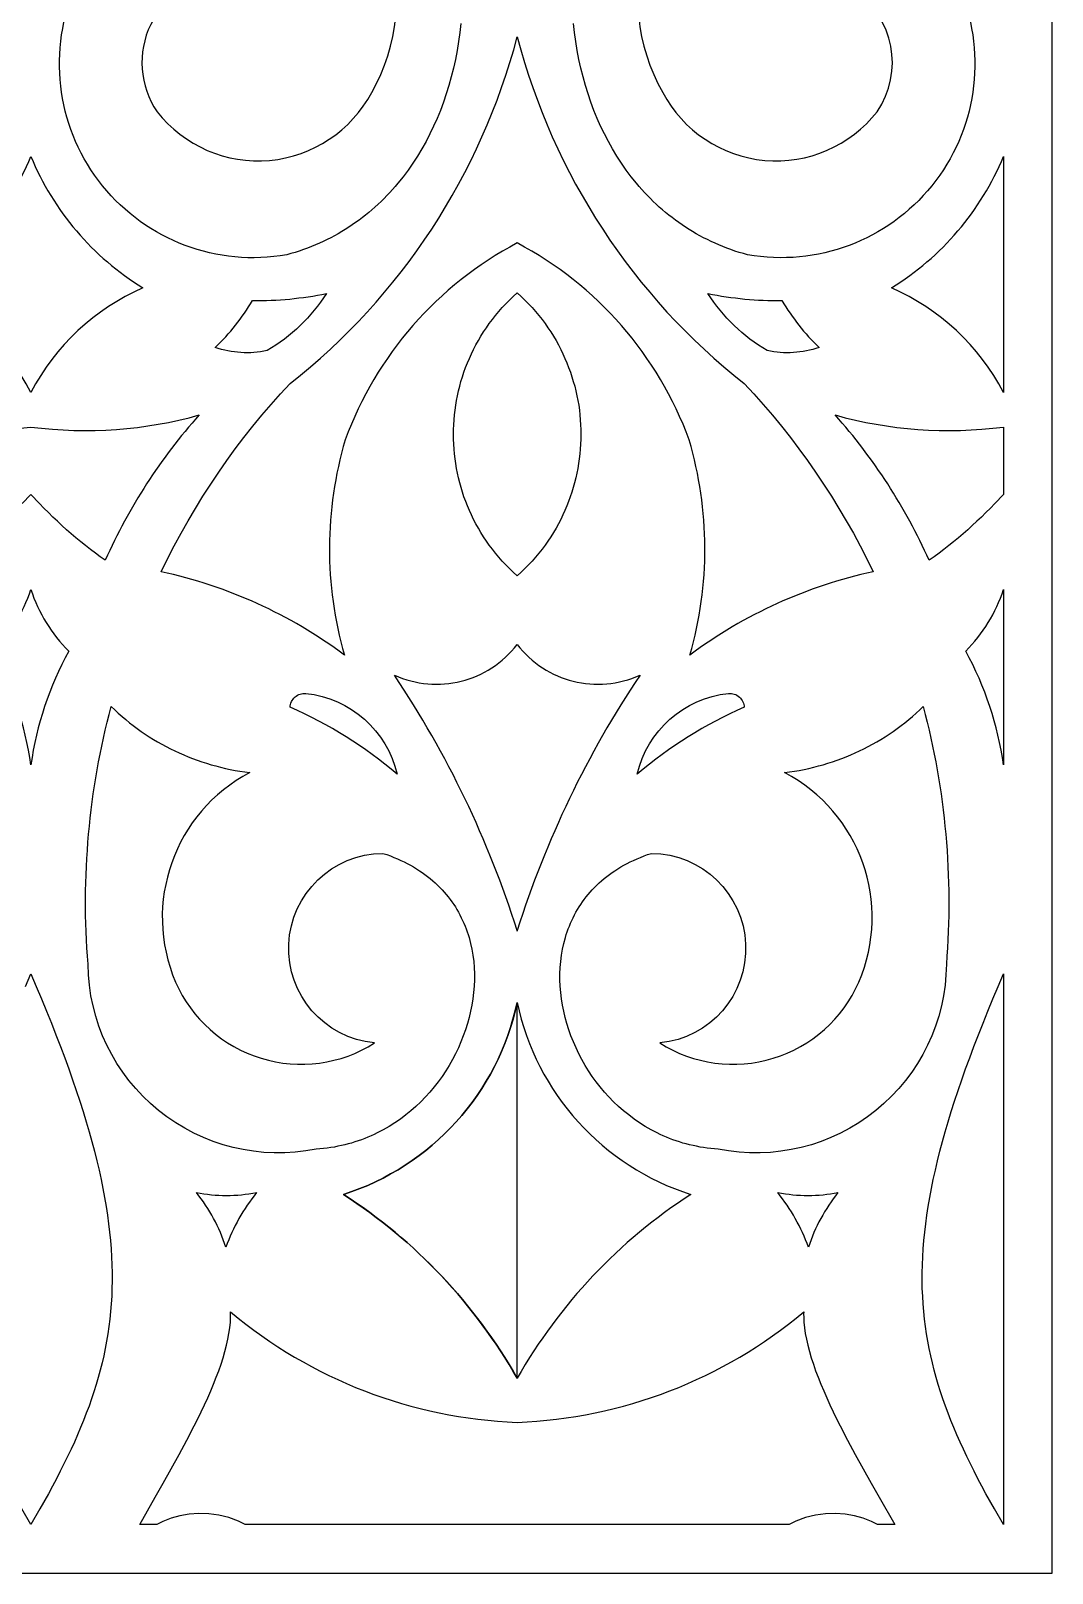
# Model space of a CAD drawing. Extents: x 1336 to 2036, y -730 to 370.
# Drawn here: x 1685.7 to 1790.7, y -409.7 to -251.2 of the extents above; entities that cross this region are included whole.
import ezdxf

# ---------------------------------------------------------------- set-up
doc = ezdxf.new("R2010")
doc.units = 0
doc.layers.add('LAYER_1', color=18, linetype='CONTINUOUS')
doc.layers.add('LAYER_2', color=4, linetype='CONTINUOUS')

msp = doc.modelspace()

# ---------------------------------------------------------------- linework, layer by layer
at = {"layer": 'LAYER_1'}
for points in [[(1713.57, -249.39, 1), (1698.71, -259.5, 0.543793), (1720.77, -257.51, 0.446667), (1711.58, -229.94)], [(1759.88, -229.94, 0.446667), (1750.69, -257.51, 0.543793), (1772.74, -259.5, 1), (1757.89, -249.39)], [(1729.93, -250.43), (1729.83, -251.37), (1729.7, -252.3), (1729.55, -253.22), (1729.37, -254.14), (1729.18, -255.04), (1728.95, -255.93), (1728.71, -256.81), (1728.44, -257.67), (1728.15, -258.52), (1727.84, -259.36), (1727.5, -260.19), (1727.14, -261), (1726.76, -261.79), (1726.36, -262.57), (1725.93, -263.33), (1725.48, -264.07), (1725.01, -264.8), (1724.52, -265.5), (1724.01, -266.19), (1723.47, -266.86), (1723.2, -267.18), (1722.91, -267.5), (1722.63, -267.81), (1722.33, -268.12), (1722.04, -268.43), (1721.73, -268.72), (1721.43, -269.02), (1721.11, -269.3), (1720.79, -269.58), (1720.47, -269.86), (1720.14, -270.12), (1719.81, -270.39), (1719.47, -270.64), (1719.12, -270.89), (1718.77, -271.13), (1718.42, -271.37), (1718.06, -271.6), (1717.69, -271.82), (1717.32, -272.04), (1716.94, -272.25), (1716.56, -272.45), (1716.18, -272.65), (1715.78, -272.84), (1715.39, -273.02), (1714.99, -273.19), (1714.58, -273.36), (1714.17, -273.52), (1713.75, -273.67), (1713.33, -273.82), (1712.9, -273.96), (1712.47, -274.08), (1712.04, -274.21, -0.589246), (1690.13, -247.1)], [(1781.32, -247.1, -0.589246), (1759.42, -274.21), (1758.98, -274.08), (1758.55, -273.96), (1758.12, -273.82), (1757.7, -273.67), (1757.29, -273.52), (1756.87, -273.36), (1756.47, -273.19), (1756.07, -273.02), (1755.67, -272.84), (1755.28, -272.65), (1754.89, -272.45), (1754.51, -272.25), (1754.14, -272.04), (1753.76, -271.82), (1753.4, -271.6), (1753.04, -271.37), (1752.68, -271.13), (1752.33, -270.89), (1751.99, -270.64), (1751.65, -270.39), (1751.31, -270.12), (1750.98, -269.86), (1750.66, -269.58), (1750.34, -269.3), (1750.03, -269.02), (1749.72, -268.72), (1749.42, -268.43), (1749.12, -268.12), (1748.83, -267.81), (1748.54, -267.5), (1748.26, -267.18), (1747.98, -266.86), (1747.45, -266.19), (1746.93, -265.5), (1746.44, -264.8), (1745.97, -264.07), (1745.52, -263.33), (1745.1, -262.57), (1744.69, -261.79), (1744.31, -261), (1743.95, -260.19), (1743.62, -259.36), (1743.3, -258.52), (1743.01, -257.67), (1742.75, -256.81), (1742.5, -255.93), (1742.28, -255.04), (1742.08, -254.14), (1741.91, -253.22), (1741.75, -252.3), (1741.63, -251.37), (1741.52, -250.43)], [(1684.62, -292.04), (1685.73, -291.91), (1686.84, -292.04), (1687.95, -292.14), (1689.05, -292.21), (1690.16, -292.25), (1691.26, -292.27), (1692.35, -292.26), (1693.44, -292.22), (1694.53, -292.16), (1695.61, -292.07), (1696.69, -291.95), (1697.76, -291.8), (1698.83, -291.63), (1699.89, -291.43), (1700.95, -291.21), (1702, -290.95), (1703.04, -290.67, 0.077352), (1693.38, -305.6), (1692.87, -305.24), (1692.36, -304.87), (1691.85, -304.49), (1691.35, -304.1), (1690.86, -303.7), (1690.37, -303.3), (1689.89, -302.88), (1689.41, -302.46), (1688.93, -302.04), (1688.46, -301.6), (1688, -301.16), (1687.54, -300.7), (1687.08, -300.25), (1686.63, -299.78), (1685.73, -298.83), (1684.83, -299.78)]]:
    msp.add_lwpolyline(points, format="xyb", dxfattribs=at)
for points in [[(1735.73, -251.81), (1736.09, -253.13), (1736.48, -254.44), (1736.89, -255.74), (1737.33, -257.03), (1737.8, -258.31), (1738.29, -259.58), (1738.8, -260.84), (1739.34, -262.09), (1739.91, -263.32), (1740.5, -264.54), (1741.11, -265.75), (1741.74, -266.94), (1742.4, -268.12), (1743.09, -269.29), (1743.79, -270.44), (1744.52, -271.58), (1745.27, -272.7), (1746.04, -273.8), (1746.84, -274.89), (1747.65, -275.97), (1748.49, -277.02), (1749.35, -278.06), (1750.23, -279.08), (1751.13, -280.09), (1752.05, -281.07), (1753, -282.04), (1753.96, -282.99), (1754.94, -283.92), (1755.94, -284.83), (1756.96, -285.71), (1758, -286.58), (1759.06, -287.43), (1760.05, -288.5), (1761.02, -289.59), (1761.97, -290.7), (1762.9, -291.83), (1763.81, -292.98), (1764.7, -294.15), (1765.57, -295.34), (1766.41, -296.54), (1767.23, -297.77), (1768.03, -299.01), (1768.81, -300.27), (1769.56, -301.54), (1770.29, -302.83), (1770.99, -304.13), (1771.68, -305.45), (1772.33, -306.78), (1771.69, -306.93), (1771.06, -307.08), (1770.42, -307.24), (1769.79, -307.4), (1769.17, -307.58), (1768.54, -307.76), (1767.92, -307.95), (1767.3, -308.15), (1766.68, -308.36), (1766.07, -308.58), (1765.46, -308.8), (1764.85, -309.04), (1764.25, -309.28), (1763.65, -309.53), (1763.05, -309.78), (1762.46, -310.05), (1761.87, -310.32), (1761.28, -310.6), (1760.7, -310.89), (1760.12, -311.19), (1759.54, -311.49), (1758.97, -311.8), (1758.4, -312.12), (1757.84, -312.45), (1757.28, -312.79), (1756.73, -313.13), (1756.18, -313.48), (1755.63, -313.84), (1755.09, -314.2), (1754.55, -314.58), (1754.02, -314.96), (1753.49, -315.35, 0.142169), (1753.41, -293.23), (1753.11, -292.42), (1752.78, -291.62), (1752.43, -290.83), (1752.07, -290.04), (1751.69, -289.27), (1751.3, -288.51), (1750.88, -287.75), (1750.45, -287.01), (1750.01, -286.28), (1749.54, -285.56), (1749.07, -284.85), (1748.57, -284.15), (1748.06, -283.47), (1747.54, -282.79), (1747, -282.13), (1746.44, -281.48), (1745.88, -280.84), (1745.29, -280.22), (1744.69, -279.61), (1744.08, -279.01), (1743.46, -278.43), (1742.82, -277.86), (1742.16, -277.3), (1741.5, -276.76), (1740.82, -276.24), (1740.13, -275.73), (1739.43, -275.23), (1738.71, -274.75), (1737.98, -274.29), (1737.24, -273.84), (1736.49, -273.41), (1735.73, -272.99), (1734.96, -273.41), (1734.21, -273.84), (1733.47, -274.29), (1732.75, -274.75), (1732.03, -275.23), (1731.33, -275.73), (1730.64, -276.24), (1729.96, -276.76), (1729.29, -277.3), (1728.64, -277.86), (1728, -278.43), (1727.37, -279.01), (1726.76, -279.61), (1726.16, -280.22), (1725.58, -280.84), (1725.01, -281.48), (1724.46, -282.13), (1723.92, -282.79), (1723.39, -283.47), (1722.88, -284.15), (1722.39, -284.85), (1721.91, -285.56), (1721.45, -286.28), (1721, -287.01), (1720.57, -287.75), (1720.16, -288.51), (1719.76, -289.27), (1719.38, -290.04), (1719.02, -290.83), (1718.68, -291.62), (1718.35, -292.42), (1718.04, -293.23, 0.142169), (1717.96, -315.35), (1717.44, -314.96), (1716.9, -314.58), (1716.37, -314.2), (1715.82, -313.84), (1715.28, -313.48), (1714.73, -313.13), (1714.17, -312.79), (1713.62, -312.45), (1713.05, -312.12), (1712.48, -311.8), (1711.91, -311.49), (1711.34, -311.19), (1710.76, -310.89), (1710.18, -310.6), (1709.59, -310.32), (1709, -310.05), (1708.41, -309.78), (1707.81, -309.53), (1707.21, -309.28), (1706.6, -309.04), (1706, -308.8), (1705.39, -308.58), (1704.77, -308.36), (1704.16, -308.15), (1703.54, -307.95), (1702.91, -307.76), (1702.29, -307.58), (1701.66, -307.4), (1701.03, -307.24), (1700.4, -307.08), (1699.76, -306.93), (1699.12, -306.78), (1699.78, -305.45), (1700.46, -304.13), (1701.17, -302.83), (1701.89, -301.54), (1702.65, -300.27), (1703.42, -299.01), (1704.22, -297.77), (1705.04, -296.54), (1705.89, -295.34), (1706.75, -294.15), (1707.64, -292.98), (1708.55, -291.83), (1709.48, -290.7), (1710.43, -289.59), (1711.4, -288.5), (1712.39, -287.43), (1713.45, -286.58), (1714.49, -285.71), (1715.51, -284.83), (1716.52, -283.92), (1717.5, -282.99), (1718.46, -282.04), (1719.4, -281.07), (1720.32, -280.09), (1721.22, -279.08), (1722.1, -278.06), (1722.96, -277.02), (1723.8, -275.97), (1724.62, -274.89), (1725.41, -273.8), (1726.18, -272.7), (1726.94, -271.58), (1727.66, -270.44), (1728.37, -269.29), (1729.05, -268.12), (1729.71, -266.94), (1730.35, -265.75), (1730.96, -264.54), (1731.55, -263.32), (1732.11, -262.09), (1732.65, -260.84), (1733.17, -259.58), (1733.66, -258.31), (1734.12, -257.03), (1734.56, -255.74), (1734.98, -254.44), (1735.37, -253.13)], [(1685.73, -264.09, 0.158177), (1697.25, -277.61, 0.171379), (1685.73, -288.36, 0.171379), (1674.2, -277.61, 0.158177)], [(1785.73, -264.09), (1785.73, -288.36), (1785.73, -288.36, 0.171379), (1774.2, -277.61, 0.158177), (1785.73, -264.09)], [(1716.13, -278.18, -0.116833), (1710.01, -284.06, -0.134483), (1704.68, -283.74, 0.069872), (1708.51, -278.9, 0.055548)], [(1755.33, -278.18, 0.055548), (1762.95, -278.9, 0.069872), (1766.77, -283.74, -0.134483), (1761.44, -284.06, -0.116833)], [(1768.41, -290.67), (1769.46, -290.95), (1770.51, -291.21), (1771.57, -291.43), (1772.63, -291.63), (1773.7, -291.8), (1774.77, -291.95), (1775.85, -292.07), (1776.93, -292.16), (1778.01, -292.22), (1779.11, -292.26), (1780.2, -292.27), (1781.3, -292.25), (1782.4, -292.21), (1783.51, -292.14), (1784.62, -292.04), (1785.73, -291.91), (1785.73, -291.91), (1785.73, -298.83), (1785.73, -298.83), (1784.83, -299.78), (1784.38, -300.25), (1783.92, -300.7), (1783.46, -301.16), (1782.99, -301.6), (1782.52, -302.04), (1782.05, -302.46), (1781.57, -302.88), (1781.09, -303.3), (1780.6, -303.7), (1780.1, -304.1), (1779.6, -304.49), (1779.1, -304.87), (1778.59, -305.24), (1778.07, -305.6, 0.077352)], [(1685.73, -308.62, 0.115059), (1689.62, -314.95, 0.090557), (1685.73, -326.64, 0.090557), (1681.84, -314.95, 0.115059)], [(1785.73, -308.62), (1785.73, -326.64), (1785.73, -326.64, 0.090557), (1781.84, -314.95, 0.115059), (1785.73, -308.62)], [(1712.39, -320.72, -0.430928), (1714, -319.29, -0.32078), (1723.38, -327.6, 0.074719)], [(1757.46, -319.29, -0.430928), (1759.06, -320.72, 0.074719), (1748.07, -327.6, -0.32078)], [(1693.99, -320.65), (1694.35, -320.99), (1694.72, -321.33), (1695.1, -321.66), (1695.48, -321.98), (1695.87, -322.3), (1696.26, -322.6), (1696.67, -322.9), (1697.07, -323.19), (1697.49, -323.47), (1697.9, -323.74), (1698.33, -324.01), (1698.76, -324.26), (1699.19, -324.51), (1699.63, -324.75), (1700.08, -324.98), (1700.52, -325.2), (1700.98, -325.41), (1701.44, -325.61), (1701.9, -325.8), (1702.36, -325.98), (1702.83, -326.16), (1703.31, -326.32), (1703.79, -326.47), (1704.27, -326.62), (1704.75, -326.75), (1705.24, -326.88), (1705.74, -327), (1706.23, -327.1), (1706.73, -327.2), (1707.23, -327.28), (1707.73, -327.36), (1708.24, -327.42, 0.391177), (1700.61, -348.97, 0.459364), (1721.07, -355.22, -0.949704), (1721.93, -335.73), (1722.31, -335.86), (1722.69, -336), (1723.05, -336.14), (1723.41, -336.29), (1723.76, -336.45), (1724.1, -336.61), (1724.43, -336.78), (1724.75, -336.95), (1725.07, -337.13), (1725.38, -337.32), (1725.68, -337.51), (1725.97, -337.71), (1726.25, -337.91), (1726.52, -338.12), (1726.79, -338.33), (1727.05, -338.55), (1727.3, -338.77), (1727.54, -339), (1727.77, -339.23), (1728, -339.47), (1728.22, -339.71), (1728.43, -339.96), (1728.63, -340.21), (1728.83, -340.46), (1729.02, -340.72), (1729.2, -340.98), (1729.37, -341.24), (1729.53, -341.51), (1729.69, -341.79), (1729.84, -342.06), (1729.98, -342.34), (1730.12, -342.62), (1730.25, -342.91), (1730.37, -343.2), (1730.48, -343.49), (1730.59, -343.78), (1730.68, -344.08), (1730.78, -344.38), (1730.94, -344.98), (1731.07, -345.59), (1731.18, -346.21), (1731.26, -346.84), (1731.31, -347.47), (1731.33, -348.11), (1731.33, -348.74), (1731.31, -349.39), (1731.25, -350.03), (1731.18, -350.67), (1731.07, -351.32), (1730.94, -351.96), (1730.79, -352.6), (1730.62, -353.23), (1730.42, -353.87), (1730.19, -354.49), (1729.95, -355.11), (1729.68, -355.73), (1729.39, -356.33), (1729.07, -356.93), (1728.74, -357.52), (1728.38, -358.09), (1728, -358.66), (1727.61, -359.21), (1727.19, -359.74), (1726.75, -360.27), (1726.29, -360.77), (1725.82, -361.26), (1725.32, -361.74), (1724.8, -362.19), (1724.27, -362.62), (1723.72, -363.04), (1723.15, -363.43), (1722.56, -363.8), (1721.96, -364.15), (1721.34, -364.47), (1721.02, -364.62), (1720.7, -364.77), (1720.38, -364.91), (1720.05, -365.04), (1719.72, -365.16), (1719.38, -365.28), (1719.04, -365.39), (1718.7, -365.5), (1718.35, -365.59), (1718, -365.68), (1717.65, -365.77), (1717.29, -365.84), (1716.93, -365.91), (1716.56, -365.97), (1716.19, -366.02), (1715.82, -366.06), (1715.44, -366.09), (1715.07, -366.12, -0.471862), (1691.61, -347.12), (1691.55, -346.28), (1691.49, -345.44), (1691.45, -344.61), (1691.41, -343.77), (1691.38, -342.93), (1691.36, -342.1), (1691.35, -341.26), (1691.35, -340.43), (1691.36, -339.59), (1691.38, -338.75), (1691.41, -337.92), (1691.44, -337.09), (1691.48, -336.25), (1691.54, -335.42), (1691.6, -334.59), (1691.67, -333.76), (1691.75, -332.93), (1691.84, -332.1), (1691.93, -331.27), (1692.04, -330.45), (1692.15, -329.62), (1692.28, -328.8), (1692.41, -327.97), (1692.55, -327.15), (1692.7, -326.33), (1692.86, -325.52), (1693.02, -324.7), (1693.2, -323.88), (1693.38, -323.07), (1693.57, -322.26), (1693.78, -321.45)], [(1777.47, -320.65), (1777.68, -321.45), (1777.88, -322.26), (1778.07, -323.07), (1778.26, -323.88), (1778.43, -324.7), (1778.6, -325.52), (1778.76, -326.33), (1778.91, -327.15), (1779.05, -327.97), (1779.18, -328.8), (1779.3, -329.62), (1779.42, -330.45), (1779.52, -331.27), (1779.62, -332.1), (1779.71, -332.93), (1779.79, -333.76), (1779.86, -334.59), (1779.92, -335.42), (1779.97, -336.25), (1780.01, -337.09), (1780.05, -337.92), (1780.08, -338.75), (1780.09, -339.59), (1780.1, -340.43), (1780.1, -341.26), (1780.09, -342.1), (1780.07, -342.93), (1780.05, -343.77), (1780.01, -344.61), (1779.96, -345.44), (1779.91, -346.28), (1779.85, -347.12, -0.471862), (1756.39, -366.12), (1756.01, -366.09), (1755.63, -366.06), (1755.26, -366.02), (1754.89, -365.97), (1754.53, -365.91), (1754.17, -365.84), (1753.81, -365.77), (1753.45, -365.68), (1753.1, -365.59), (1752.75, -365.5), (1752.41, -365.39), (1752.07, -365.28), (1751.74, -365.16), (1751.4, -365.04), (1751.08, -364.91), (1750.75, -364.77), (1750.43, -364.62), (1750.12, -364.47), (1749.5, -364.15), (1748.89, -363.8), (1748.31, -363.43), (1747.74, -363.04), (1747.19, -362.62), (1746.65, -362.19), (1746.14, -361.74), (1745.64, -361.26), (1745.16, -360.77), (1744.71, -360.27), (1744.27, -359.74), (1743.85, -359.21), (1743.45, -358.66), (1743.07, -358.09), (1742.72, -357.52), (1742.38, -356.93), (1742.07, -356.33), (1741.78, -355.73), (1741.51, -355.11), (1741.26, -354.49), (1741.04, -353.87), (1740.84, -353.23), (1740.66, -352.6), (1740.51, -351.96), (1740.38, -351.32), (1740.28, -350.67), (1740.2, -350.03), (1740.15, -349.39), (1740.12, -348.74), (1740.12, -348.11), (1740.15, -347.47), (1740.2, -346.84), (1740.28, -346.21), (1740.38, -345.59), (1740.52, -344.98), (1740.68, -344.38), (1740.77, -344.08), (1740.87, -343.78), (1740.98, -343.49), (1741.09, -343.2), (1741.21, -342.91), (1741.34, -342.62), (1741.47, -342.34), (1741.61, -342.06), (1741.76, -341.79), (1741.92, -341.51), (1742.09, -341.24), (1742.26, -340.98), (1742.44, -340.72), (1742.63, -340.46), (1742.82, -340.21), (1743.02, -339.96), (1743.24, -339.71), (1743.45, -339.47), (1743.68, -339.23), (1743.91, -339), (1744.16, -338.77), (1744.41, -338.55), (1744.67, -338.33), (1744.93, -338.12), (1745.21, -337.91), (1745.49, -337.71), (1745.78, -337.51), (1746.08, -337.32), (1746.39, -337.13), (1746.7, -336.95), (1747.02, -336.78), (1747.36, -336.61), (1747.7, -336.45), (1748.05, -336.29), (1748.4, -336.14), (1748.77, -336), (1749.14, -335.86), (1749.53, -335.73, -0.949704), (1750.39, -355.22, 0.459364), (1770.85, -348.97, 0.391177), (1763.22, -327.42), (1763.72, -327.36), (1764.23, -327.28), (1764.73, -327.2), (1765.23, -327.1), (1765.72, -327), (1766.21, -326.88), (1766.7, -326.75), (1767.19, -326.62), (1767.67, -326.47), (1768.15, -326.32), (1768.62, -326.16), (1769.09, -325.98), (1769.56, -325.8), (1770.02, -325.61), (1770.48, -325.41), (1770.93, -325.2), (1771.38, -324.98), (1771.82, -324.75), (1772.26, -324.51), (1772.7, -324.26), (1773.13, -324.01), (1773.55, -323.74), (1773.97, -323.47), (1774.38, -323.19), (1774.79, -322.9), (1775.19, -322.6), (1775.59, -322.3), (1775.98, -321.98), (1776.36, -321.66), (1776.74, -321.33), (1777.11, -320.99)], [(1708.92, -370.6, 0.080037), (1705.78, -376.19, 0.088836), (1702.75, -370.6, 0.092698)], [(1768.71, -370.6, 0.088836), (1765.67, -376.19, 0.080037), (1762.53, -370.6, 0.092698)]]:
    msp.add_lwpolyline(points, format="xyb", close=True, dxfattribs=at)
for points in [[(1735.73, -278.13), (1736.13, -278.49), (1736.52, -278.87), (1736.9, -279.25), (1737.26, -279.64), (1737.61, -280.04), (1737.95, -280.45), (1738.28, -280.86), (1738.59, -281.28), (1738.89, -281.71), (1739.18, -282.14), (1739.46, -282.58), (1739.72, -283.02), (1739.97, -283.47), (1740.21, -283.93), (1740.43, -284.38), (1740.64, -284.85), (1740.84, -285.32), (1741.02, -285.79), (1741.2, -286.26), (1741.36, -286.74), (1741.5, -287.23), (1741.64, -287.71), (1741.76, -288.2), (1741.87, -288.69), (1741.96, -289.18), (1742.05, -289.68), (1742.12, -290.17), (1742.17, -290.67), (1742.22, -291.17), (1742.25, -291.67), (1742.27, -292.17), (1742.27, -292.67), (1742.27, -293.17), (1742.25, -293.67), (1742.22, -294.17), (1742.17, -294.67), (1742.11, -295.17), (1742.04, -295.66), (1741.96, -296.16), (1741.86, -296.65), (1741.76, -297.14), (1741.63, -297.63), (1741.5, -298.11), (1741.35, -298.6), (1741.19, -299.08), (1741.02, -299.55), (1740.83, -300.02), (1740.64, -300.49), (1740.43, -300.95), (1740.2, -301.41), (1739.97, -301.87), (1739.72, -302.32), (1739.45, -302.76), (1739.18, -303.2), (1738.89, -303.63), (1738.59, -304.06), (1738.28, -304.47), (1737.95, -304.89), (1737.61, -305.29), (1737.26, -305.69), (1736.9, -306.08), (1736.52, -306.46), (1736.13, -306.84), (1735.73, -307.21), (1735.33, -306.84), (1734.94, -306.46), (1734.56, -306.08), (1734.19, -305.69), (1733.84, -305.29), (1733.5, -304.89), (1733.18, -304.47), (1732.86, -304.06), (1732.56, -303.63), (1732.28, -303.2), (1732, -302.76), (1731.74, -302.32), (1731.49, -301.87), (1731.25, -301.41), (1731.03, -300.95), (1730.82, -300.49), (1730.62, -300.02), (1730.44, -299.55), (1730.26, -299.08), (1730.1, -298.6), (1729.96, -298.11), (1729.82, -297.63), (1729.7, -297.14), (1729.59, -296.65), (1729.49, -296.16), (1729.41, -295.66), (1729.34, -295.17), (1729.28, -294.67), (1729.24, -294.17), (1729.21, -293.67), (1729.19, -293.17), (1729.18, -292.67), (1729.19, -292.17), (1729.21, -291.67), (1729.24, -291.17), (1729.28, -290.67), (1729.34, -290.17), (1729.41, -289.68), (1729.49, -289.18), (1729.59, -288.69), (1729.7, -288.2), (1729.82, -287.71), (1729.95, -287.23), (1730.1, -286.74), (1730.26, -286.26), (1730.43, -285.79), (1730.62, -285.32), (1730.82, -284.85), (1731.03, -284.38), (1731.25, -283.93), (1731.49, -283.47), (1731.74, -283.02), (1732, -282.58), (1732.27, -282.14), (1732.56, -281.71), (1732.86, -281.28), (1733.18, -280.86), (1733.5, -280.45), (1733.84, -280.04), (1734.19, -279.64), (1734.56, -279.25), (1734.93, -278.87), (1735.32, -278.49)], [(1735.73, -314.25), (1736.01, -314.61), (1736.31, -314.95), (1736.62, -315.27), (1736.94, -315.58), (1737.27, -315.87), (1737.61, -316.15), (1737.96, -316.41), (1738.33, -316.66), (1738.7, -316.89), (1739.08, -317.1), (1739.46, -317.3), (1739.86, -317.48), (1740.26, -317.64), (1740.66, -317.79), (1741.07, -317.92), (1741.49, -318.03), (1741.91, -318.13), (1742.33, -318.21), (1742.76, -318.27), (1743.19, -318.31), (1743.62, -318.34), (1744.06, -318.35), (1744.49, -318.34), (1744.93, -318.31), (1745.36, -318.26), (1745.8, -318.2), (1746.23, -318.11), (1746.66, -318.01), (1747.09, -317.89), (1747.52, -317.75), (1747.94, -317.59), (1748.36, -317.41), (1747.85, -318.17), (1747.35, -318.94), (1746.86, -319.71), (1746.37, -320.48), (1745.9, -321.26), (1745.42, -322.04), (1744.96, -322.83), (1744.5, -323.62), (1744.06, -324.42), (1743.61, -325.21), (1743.18, -326.02), (1742.75, -326.82), (1742.33, -327.63), (1741.91, -328.45), (1741.51, -329.26), (1741.11, -330.08), (1740.72, -330.91), (1740.33, -331.74), (1739.96, -332.57), (1739.59, -333.4), (1739.22, -334.24), (1738.87, -335.08), (1738.52, -335.93), (1738.18, -336.77), (1737.85, -337.62), (1737.52, -338.48), (1737.2, -339.33), (1736.89, -340.19), (1736.59, -341.06), (1736.3, -341.92), (1736.01, -342.79), (1735.73, -343.66), (1735.45, -342.79), (1735.16, -341.92), (1734.86, -341.06), (1734.56, -340.19), (1734.25, -339.33), (1733.93, -338.48), (1733.61, -337.62), (1733.27, -336.77), (1732.93, -335.93), (1732.59, -335.08), (1732.23, -334.24), (1731.87, -333.4), (1731.5, -332.57), (1731.12, -331.74), (1730.74, -330.91), (1730.35, -330.08), (1729.95, -329.26), (1729.54, -328.45), (1729.13, -327.63), (1728.71, -326.82), (1728.28, -326.02), (1727.84, -325.21), (1727.4, -324.42), (1726.95, -323.62), (1726.49, -322.83), (1726.03, -322.04), (1725.56, -321.26), (1725.08, -320.48), (1724.6, -319.71), (1724.11, -318.94), (1723.61, -318.17), (1723.1, -317.41), (1723.52, -317.59), (1723.94, -317.75), (1724.37, -317.89), (1724.79, -318.01), (1725.23, -318.11), (1725.66, -318.2), (1726.09, -318.26), (1726.53, -318.31), (1726.96, -318.34), (1727.4, -318.35), (1727.83, -318.34), (1728.26, -318.31), (1728.69, -318.27), (1729.12, -318.21), (1729.55, -318.13), (1729.97, -318.03), (1730.38, -317.92), (1730.79, -317.79), (1731.2, -317.64), (1731.6, -317.48), (1731.99, -317.3), (1732.38, -317.1), (1732.76, -316.89), (1733.13, -316.66), (1733.49, -316.41), (1733.84, -316.15), (1734.19, -315.87), (1734.52, -315.58), (1734.84, -315.27), (1735.15, -314.95), (1735.44, -314.61)], [(1735.74, -343.71), (1735.73, -343.69), (1735.72, -343.71), (1735.72, -343.66), (1735.73, -343.69), (1735.74, -343.66)], [(1785.73, -348.11), (1785.73, -404.71), (1785.73, -404.71), (1784.8, -403.11), (1783.92, -401.55), (1783.51, -400.77), (1783.1, -400), (1782.7, -399.24), (1782.32, -398.48), (1781.95, -397.73), (1781.6, -396.98), (1781.26, -396.24), (1780.93, -395.49), (1780.61, -394.75), (1780.31, -394.01), (1780.02, -393.28), (1779.75, -392.54), (1779.49, -391.81), (1779.24, -391.07), (1779.01, -390.33), (1778.8, -389.59), (1778.6, -388.85), (1778.41, -388.11), (1778.24, -387.37), (1778.08, -386.62), (1777.94, -385.87), (1777.81, -385.11), (1777.7, -384.35), (1777.61, -383.59), (1777.53, -382.81), (1777.46, -382.03), (1777.42, -381.25), (1777.38, -380.46), (1777.37, -379.66), (1777.37, -378.85), (1777.39, -378.03), (1777.42, -377.2), (1777.47, -376.36), (1777.54, -375.52), (1777.63, -374.66), (1777.73, -373.79), (1777.85, -372.91), (1777.99, -372.01), (1778.14, -371.1), (1778.32, -370.18), (1778.51, -369.25), (1778.72, -368.3), (1778.95, -367.33), (1779.19, -366.35), (1779.45, -365.35), (1779.74, -364.34), (1780.04, -363.31), (1780.36, -362.26), (1780.7, -361.19), (1781.06, -360.11), (1781.44, -359), (1781.83, -357.88), (1782.25, -356.73), (1782.69, -355.57), (1783.14, -354.38), (1783.62, -353.17), (1784.12, -351.94), (1784.63, -350.69), (1785.17, -349.41), (1785.73, -348.11)], [(1735.73, -351.06), (1735.93, -351.93), (1736.15, -352.78), (1736.41, -353.62), (1736.69, -354.46), (1737, -355.27), (1737.33, -356.08), (1737.69, -356.87), (1738.07, -357.65), (1738.48, -358.42), (1738.91, -359.16), (1739.37, -359.9), (1739.85, -360.62), (1740.35, -361.32), (1740.87, -362), (1741.42, -362.67), (1741.99, -363.32), (1742.58, -363.95), (1743.18, -364.56), (1743.81, -365.15), (1744.46, -365.72), (1745.13, -366.27), (1745.81, -366.8), (1746.52, -367.3), (1747.24, -367.79), (1747.98, -368.25), (1748.73, -368.68), (1749.5, -369.1), (1750.29, -369.49), (1751.09, -369.85), (1751.91, -370.19), (1752.74, -370.5), (1753.58, -370.78), (1752.89, -371.24), (1752.21, -371.7), (1751.54, -372.17), (1750.87, -372.65), (1750.22, -373.15), (1749.57, -373.65), (1748.92, -374.16), (1748.29, -374.68), (1747.66, -375.21), (1747.05, -375.74), (1746.44, -376.29), (1745.84, -376.85), (1745.24, -377.41), (1744.66, -377.99), (1744.08, -378.57), (1743.52, -379.16), (1742.96, -379.76), (1742.41, -380.37), (1741.87, -380.98), (1741.34, -381.6), (1740.82, -382.24), (1740.31, -382.88), (1739.81, -383.52), (1739.31, -384.18), (1738.83, -384.84), (1738.36, -385.51), (1737.9, -386.19), (1737.44, -386.87), (1737, -387.56), (1736.56, -388.26), (1736.14, -388.97), (1735.73, -389.68), (1735.72, -389.68), (1735.72, -389.68), (1735.31, -388.97), (1734.89, -388.26), (1734.45, -387.56), (1734.01, -386.87), (1733.56, -386.19), (1733.09, -385.51), (1732.62, -384.84), (1732.14, -384.18), (1731.65, -383.52), (1731.14, -382.88), (1730.63, -382.24), (1730.11, -381.6), (1729.58, -380.98), (1729.04, -380.37), (1728.49, -379.76), (1727.94, -379.16), (1727.37, -378.57), (1726.8, -377.99), (1726.21, -377.41), (1725.62, -376.85), (1725.02, -376.29), (1724.41, -375.74), (1723.79, -375.21), (1723.17, -374.68), (1722.53, -374.16), (1721.89, -373.65), (1721.24, -373.15), (1720.58, -372.65), (1719.92, -372.17), (1719.24, -371.7), (1718.56, -371.24), (1717.87, -370.78), (1718.56, -371.24), (1719.24, -371.7), (1719.91, -372.17), (1720.58, -372.65), (1721.24, -373.14), (1721.89, -373.65), (1722.53, -374.16), (1723.16, -374.68), (1723.79, -375.2), (1724.41, -375.74), (1725.02, -376.29), (1725.62, -376.84), (1726.21, -377.41), (1726.79, -377.98), (1727.37, -378.56), (1727.93, -379.16), (1728.49, -379.75), (1729.04, -380.36), (1729.58, -380.98), (1730.11, -381.6), (1730.63, -382.23), (1731.14, -382.87), (1731.64, -383.52), (1732.14, -384.17), (1732.62, -384.83), (1733.09, -385.5), (1733.56, -386.18), (1734.01, -386.87), (1734.45, -387.56), (1734.89, -388.26), (1735.31, -388.96), (1735.72, -389.68), (1735.72, -351.11), (1735.53, -351.93), (1735.3, -352.78), (1735.05, -353.62), (1734.77, -354.46), (1734.46, -355.27), (1734.13, -356.08), (1733.77, -356.87), (1733.38, -357.65), (1732.98, -358.42), (1732.54, -359.16), (1732.09, -359.9), (1731.61, -360.62), (1731.11, -361.32), (1730.58, -362), (1730.04, -362.67), (1729.47, -363.32), (1728.88, -363.95), (1728.27, -364.56), (1727.64, -365.15), (1726.99, -365.72), (1726.33, -366.27), (1725.64, -366.8), (1724.94, -367.3), (1724.22, -367.79), (1723.48, -368.25), (1722.72, -368.68), (1721.95, -369.1), (1721.17, -369.49), (1720.36, -369.85), (1719.55, -370.19), (1718.72, -370.5), (1717.87, -370.78), (1718.72, -370.5), (1719.55, -370.19), (1720.36, -369.85), (1721.17, -369.49), (1721.95, -369.1), (1722.72, -368.68), (1723.48, -368.25), (1724.22, -367.79), (1724.94, -367.3), (1725.64, -366.8), (1726.33, -366.27), (1726.99, -365.72), (1727.64, -365.15), (1728.27, -364.56), (1728.88, -363.95), (1729.47, -363.32), (1730.03, -362.67), (1730.58, -362), (1731.1, -361.32), (1731.61, -360.62), (1732.08, -359.9), (1732.54, -359.16), (1732.97, -358.42), (1733.38, -357.65), (1733.76, -356.87), (1734.12, -356.08), (1734.45, -355.27), (1734.76, -354.46), (1735.04, -353.62), (1735.29, -352.78), (1735.52, -351.93), (1735.72, -351.06), (1735.72, -351.11)], [(1717.87, -370.78), (1717.87, -370.78)], [(1765.19, -382.85), (1765.18, -383.11), (1765.19, -383.38), (1765.19, -383.65), (1765.21, -383.92), (1765.27, -384.49), (1765.35, -385.07), (1765.47, -385.67), (1765.61, -386.29), (1765.77, -386.92), (1765.96, -387.57), (1766.18, -388.23), (1766.41, -388.9), (1766.67, -389.58), (1766.94, -390.27), (1767.24, -390.97), (1767.55, -391.68), (1767.87, -392.4), (1768.21, -393.12), (1768.57, -393.85), (1768.93, -394.58), (1769.69, -396.05), (1770.48, -397.53), (1771.29, -399), (1772.11, -400.46), (1772.93, -401.91), (1774.54, -404.71), (1772.77, -404.71), (1772.15, -404.4), (1771.31, -404.07), (1770.4, -403.82), (1769.45, -403.65), (1768.45, -403.57), (1767.43, -403.6), (1766.4, -403.74), (1765.38, -403.99), (1764.39, -404.36), (1763.68, -404.71), (1707.77, -404.71), (1707.07, -404.36), (1706.07, -403.99), (1705.05, -403.74), (1704.02, -403.6), (1703, -403.57), (1702.01, -403.65), (1701.05, -403.82), (1700.15, -404.07), (1699.3, -404.4), (1698.69, -404.71), (1696.92, -404.71), (1698.52, -401.91), (1699.34, -400.46), (1700.17, -399), (1700.98, -397.53), (1701.77, -396.05), (1702.52, -394.58), (1702.89, -393.85), (1703.24, -393.12), (1703.58, -392.4), (1703.91, -391.68), (1704.22, -390.97), (1704.51, -390.27), (1704.79, -389.58), (1705.04, -388.9), (1705.28, -388.23), (1705.49, -387.57), (1705.68, -386.92), (1705.85, -386.29), (1705.99, -385.67), (1706.1, -385.07), (1706.19, -384.49), (1706.24, -383.92), (1706.26, -383.65), (1706.27, -383.38), (1706.27, -383.11), (1706.26, -382.85), (1707.05, -383.49), (1707.84, -384.12), (1708.65, -384.73), (1709.46, -385.32), (1710.29, -385.89), (1711.13, -386.45), (1711.98, -386.98), (1712.84, -387.5), (1713.71, -388), (1714.59, -388.48), (1715.48, -388.95), (1716.37, -389.39), (1717.28, -389.82), (1718.19, -390.23), (1719.11, -390.62), (1720.04, -390.98), (1720.98, -391.34), (1721.92, -391.67), (1722.88, -391.98), (1723.83, -392.27), (1724.8, -392.54), (1725.77, -392.79), (1726.74, -393.03), (1727.72, -393.24), (1728.71, -393.43), (1729.7, -393.6), (1730.7, -393.76), (1731.69, -393.89), (1732.7, -394), (1733.7, -394.09), (1734.71, -394.16), (1735.73, -394.21), (1736.74, -394.16), (1737.75, -394.09), (1738.76, -394), (1739.76, -393.89), (1740.76, -393.76), (1741.76, -393.6), (1742.75, -393.43), (1743.73, -393.24), (1744.71, -393.03), (1745.69, -392.79), (1746.66, -392.54), (1747.62, -392.27), (1748.58, -391.98), (1749.53, -391.67), (1750.47, -391.34), (1751.41, -390.98), (1752.34, -390.62), (1753.26, -390.23), (1754.18, -389.82), (1755.08, -389.39), (1755.98, -388.95), (1756.87, -388.48), (1757.75, -388), (1758.62, -387.5), (1759.48, -386.98), (1760.33, -386.45), (1761.16, -385.89), (1761.99, -385.32), (1762.81, -384.73), (1763.62, -384.12), (1764.41, -383.49)], [(1735.73, -389.7), (1735.73, -389.69), (1735.72, -389.7), (1735.72, -389.68), (1735.73, -389.69), (1735.73, -389.68)]]:
    msp.add_lwpolyline(points, close=True, dxfattribs=at)
msp.add_lwpolyline([(1685.17, -349.41), (1685.73, -348.11), (1686.29, -349.41), (1686.82, -350.69), (1687.34, -351.94), (1687.84, -353.17), (1688.31, -354.38), (1688.77, -355.57), (1689.21, -356.73), (1689.62, -357.88), (1690.02, -359), (1690.4, -360.11), (1690.76, -361.19), (1691.1, -362.26), (1691.42, -363.31), (1691.72, -364.34), (1692, -365.35), (1692.26, -366.35), (1692.51, -367.33), (1692.74, -368.3), (1692.95, -369.25), (1693.14, -370.18), (1693.31, -371.1), (1693.47, -372.01), (1693.6, -372.91), (1693.72, -373.79), (1693.83, -374.66), (1693.91, -375.52), (1693.98, -376.36), (1694.03, -377.2), (1694.07, -378.03), (1694.09, -378.85), (1694.09, -379.66), (1694.07, -380.46), (1694.04, -381.25), (1693.99, -382.03), (1693.93, -382.81), (1693.85, -383.59), (1693.75, -384.35), (1693.64, -385.11), (1693.52, -385.87), (1693.38, -386.62), (1693.22, -387.37), (1693.05, -388.11), (1692.86, -388.85), (1692.66, -389.59), (1692.44, -390.33), (1692.21, -391.07), (1691.97, -391.81), (1691.71, -392.54), (1691.43, -393.28), (1691.14, -394.01), (1690.84, -394.75), (1690.53, -395.49), (1690.2, -396.24), (1689.86, -396.98), (1689.5, -397.73), (1689.13, -398.48), (1688.75, -399.24), (1688.36, -400), (1687.95, -400.77), (1687.53, -401.55), (1686.65, -403.11), (1685.73, -404.71), (1684.8, -403.11)], dxfattribs=at)
at = {"layer": 'LAYER_2'}
msp.add_lwpolyline([(1580.73, -409.71), (1790.73, -409.71), (1790.73, 50.03), (1580.73, 50.03)], close=True, dxfattribs=at)

doc.saveas('drawing.dxf')
